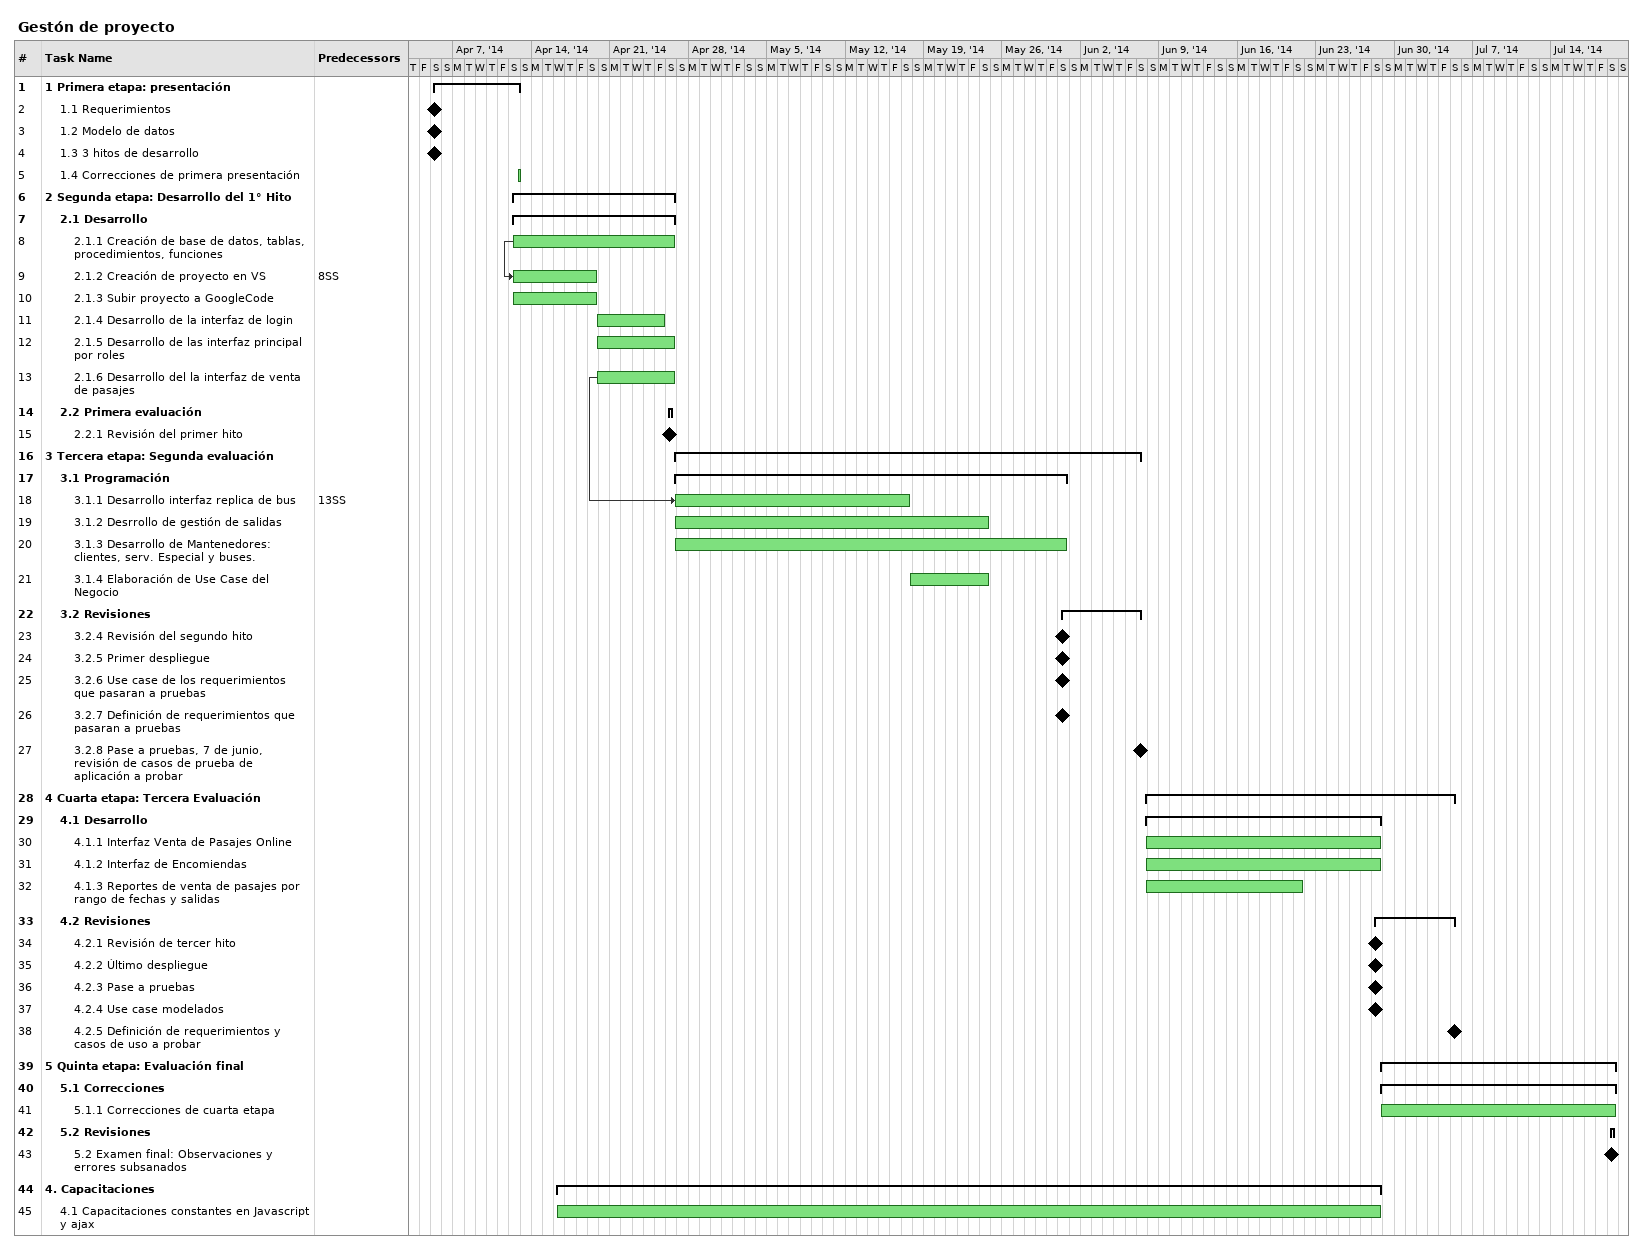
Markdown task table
Gestón de proyecto

| ID | Level | Task | Start | Finish | Predecessors |
|---|---|---|---|---|---|
| 1 | 1 | **1 Primera etapa: presentación** | 2014-04-05 | 2014-04-12 |  |
| 2 | 2 | 1.1 Requerimientos (milestone) | 2014-04-05 | 2014-04-05 |  |
| 3 | 2 | 1.2 Modelo de datos (milestone) | 2014-04-05 | 2014-04-05 |  |
| 4 | 2 | 1.3 3 hitos de desarrollo (milestone) | 2014-04-05 | 2014-04-05 |  |
| 5 | 2 | 1.4 Correcciones de primera presentación | 2014-04-12 | 2014-04-12 |  |
| 6 | 1 | **2 Segunda etapa: Desarrollo del 1° Hito** | 2014-04-12 | 2014-04-26 |  |
| 7 | 2 | **2.1 Desarrollo** | 2014-04-12 | 2014-04-26 |  |
| 8 | 3 | 2.1.1 Creación de base de datos, tablas, procedimientos, funciones | 2014-04-12 | 2014-04-26 |  |
| 9 | 3 | 2.1.2 Creación de proyecto en VS | 2014-04-12 | 2014-04-19 | 8SS |
| 10 | 3 | 2.1.3 Subir proyecto a GoogleCode | 2014-04-12 | 2014-04-19 |  |
| 11 | 3 | 2.1.4 Desarrollo de la interfaz de login | 2014-04-19 | 2014-04-25 |  |
| 12 | 3 | 2.1.5 Desarrollo de las interfaz principal por roles | 2014-04-19 | 2014-04-26 |  |
| 13 | 3 | 2.1.6 Desarrollo del la interfaz de venta de pasajes | 2014-04-19 | 2014-04-26 |  |
| 14 | 2 | **2.2 Primera evaluación** | 2014-04-26 | 2014-04-26 |  |
| 15 | 3 | 2.2.1 Revisión del primer hito (milestone) | 2014-04-26 | 2014-04-26 |  |
| 16 | 1 | **3 Tercera etapa: Segunda evaluación** | 2014-04-26 | 2014-06-07 |  |
| 17 | 2 | **3.1 Programación** | 2014-04-26 | 2014-05-31 |  |
| 18 | 3 | 3.1.1 Desarrollo interfaz replica de bus | 2014-04-26 | 2014-05-17 | 13SS |
| 19 | 3 | 3.1.2 Desrrollo de gestión de salidas | 2014-04-26 | 2014-05-24 |  |
| 20 | 3 | 3.1.3 Desarrollo de Mantenedores: clientes, serv. Especial y buses. | 2014-04-26 | 2014-05-31 |  |
| 21 | 3 | 3.1.4 Elaboración de Use Case del Negocio | 2014-05-17 | 2014-05-24 |  |
| 22 | 2 | **3.2 Revisiones** | 2014-05-31 | 2014-06-07 |  |
| 23 | 3 | 3.2.4 Revisión del segundo hito (milestone) | 2014-05-31 | 2014-05-31 |  |
| 24 | 3 | 3.2.5 Primer despliegue (milestone) | 2014-05-31 | 2014-05-31 |  |
| 25 | 3 | 3.2.6 Use case de los requerimientos que pasaran a pruebas (milestone) | 2014-05-31 | 2014-05-31 |  |
| 26 | 3 | 3.2.7 Definición de requerimientos que pasaran a pruebas (milestone) | 2014-05-31 | 2014-05-31 |  |
| 27 | 3 | 3.2.8 Pase a pruebas, 7 de junio, revisión de casos de prueba de aplicación a probar (milestone) | 2014-06-07 | 2014-06-07 |  |
| 28 | 1 | **4 Cuarta etapa: Tercera Evaluación** | 2014-06-07 | 2014-07-05 |  |
| 29 | 2 | **4.1 Desarrollo** | 2014-06-07 | 2014-06-28 |  |
| 30 | 3 | 4.1.1 Interfaz Venta de Pasajes Online | 2014-06-07 | 2014-06-28 |  |
| 31 | 3 | 4.1.2 Interfaz de Encomiendas | 2014-06-07 | 2014-06-28 |  |
| 32 | 3 | 4.1.3 Reportes de venta de pasajes por rango de fechas y salidas | 2014-06-07 | 2014-06-21 |  |
| 33 | 2 | **4.2 Revisiones** | 2014-06-28 | 2014-07-05 |  |
| 34 | 3 | 4.2.1 Revisión de tercer hito (milestone) | 2014-06-28 | 2014-06-28 |  |
| 35 | 3 | 4.2.2 Último despliegue (milestone) | 2014-06-28 | 2014-06-28 |  |
| 36 | 3 | 4.2.3 Pase a pruebas (milestone) | 2014-06-28 | 2014-06-28 |  |
| 37 | 3 | 4.2.4 Use case modelados (milestone) | 2014-06-28 | 2014-06-28 |  |
| 38 | 3 | 4.2.5 Definición de requerimientos y casos de uso a probar (milestone) | 2014-07-05 | 2014-07-05 |  |
| 39 | 1 | **5 Quinta etapa: Evaluación final** | 2014-06-28 | 2014-07-19 |  |
| 40 | 2 | **5.1 Correcciones** | 2014-06-28 | 2014-07-19 |  |
| 41 | 3 | 5.1.1 Correcciones de cuarta etapa | 2014-06-28 | 2014-07-19 |  |
| 42 | 2 | **5.2 Revisiones** | 2014-07-19 | 2014-07-19 |  |
| 43 | 3 | 5.2 Examen final: Observaciones y errores subsanados (milestone) | 2014-07-19 | 2014-07-19 |  |
| 44 | 1 | **4. Capacitaciones** | 2014-04-16 | 2014-06-28 |  |
| 45 | 2 | 4.1 Capacitaciones constantes en Javascript y ajax | 2014-04-16 | 2014-06-28 |  |
